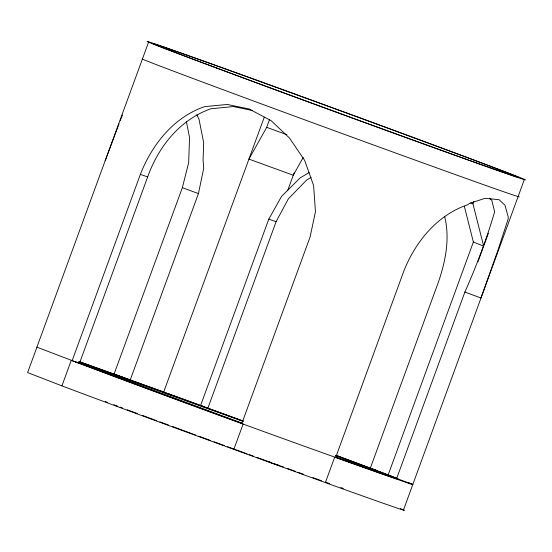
<?xml version="1.0" encoding="UTF-8"?>
<svg xmlns="http://www.w3.org/2000/svg" width="552" height="552" viewBox="0 0 552 552"><rect width="100%" height="100%" fill="white"/><g stroke="black" fill="none" stroke-linecap="round" stroke-linejoin="round"><path stroke-width="0.83" d="M186.383 121.564L189.536 137.517L188.674 162.633L182.353 187.659L114.091 374.056L130.217 380.011L198.437 193.6L203.729 168.201L203.074 160.128L203.667 142.74L199.017 119.232L196.829 114.726M148.591 42.145L36.901 347.16C160.991 394.611 285.839 440.123 411.157 484.214L412.834 484.435L396.667 478.474L464.881 292.056C476.486 265.947 486.547 239.264 494.647 211.83L491.832 200.41L489.458 198.175M36.949 347.167L27.6 372.579L61.921 385.869A201.1 1.401 20.1 0 0 233.841 449.397L325.376 482.62A201.1 1.401 20.1 0 0 403.526 509.855L524.4 179.372M61.921 385.869L71.222 360.449M241.824 423.494L310.065 237.084L315.454 211.706L313.612 185.534L304.656 160.363L289.455 138L271.177 120.702L249.042 108.944L227.245 104.466L204.606 106.646C173.611 117.231 151.979 144.686 140.36 174.377L72.119 360.78L83.035 364.699A185.644 1.297 20.1 0 0 241.742 423.349M79.453 363.333L147.667 176.923C158.452 146.673 179.773 119.832 210.76 108.792L233.234 106.557L252.526 110.517M78.577 361.519A185.644 1.297 20.1 0 1 123.496 377.582L163.661 392.106L264.291 117.127M303.179 157.513L293.264 175.232L248.931 159.093L266.692 127.346L269.645 119.273M309.175 172.59L300.24 177.792L281.52 196.436L268.796 219.137L200.576 405.547L243.073 420.983M207.904 408.107L276.103 221.683L288.365 198.817L306.664 180.028L311.135 177.427M287.571 190.799L294.154 172.817M233.841 449.397L243.142 423.977M325.376 482.62L334.678 457.201M335.637 457.546L403.816 271.115C415.38 241.783 437.212 215.08 467.779 204.702L469.621 203.391L485.022 198.32L499.063 199.686L504.99 205.275L508.192 216.832L508.226 218.792L497.552 251.332L480.964 298.004L464.881 292.056M477.963 261.71L483.656 246.144L472.947 203.833L473.83 201.418M335.906 457.498A185.644 1.297 20.1 0 0 398.385 479.164L388.104 475.051L473.374 242.031L464.349 206.358M483.952 245.336L488.382 233.234M105.204 160.77L119.053 123.841M120.274 120.64L122.42 115.03M279.002 465.577L279.553 465.75L279.098 465.571M140.36 174.377L147.667 176.923M268.796 219.137L276.103 221.683M335.65 457.015L357.944 464.818A112.173 0.78 20.1 0 0 360.394 465.143L335.802 455.717M325.542 482.144L329.578 483.573M340.881 487.568L343.309 488.423M79.826 361.767L165.766 392.762M174.128 396.15L177.006 397.15L162.743 391.927L172.486 395.556M297.942 472.264L303.455 474.237M312.901 477.625L321.561 480.73M278.029 465.232L275.034 464.156M79.129 362.857L90.549 367.08L78.922 362.871M271.294 462.624L257.073 457.463M276.145 464.377L280.181 465.84M280.996 466.136L283.417 467.013M287.461 468.469L295.541 471.394M268.686 461.727L269.776 462.127M266.692 127.346L286.847 134.681M168.967 393.928L172.169 395.094M173.77 395.674L204.192 406.748M163.661 392.106L207.994 408.252A185.644 1.297 20.1 0 1 243.218 421.142M242.328 423.287L89.341 366.452A112.173 0.78 20.1 0 1 91.784 366.783L243.121 421.383M246.985 453.792L227.555 446.713M249.311 454.634L253.195 456.049M270.383 462.348L271.598 462.79M273.212 463.494L273.82 463.714M193.331 434.176L195.718 435.052M198.899 436.218L210.836 440.593M214.024 441.759L224.367 445.547M272.591 463.266L270.135 462.362M273.475 463.473L278.194 465.226M159.88 421.859L168.643 425.088M172.624 426.551L192.531 433.886M182.353 187.659L198.437 193.6M336.002 455.269L377.609 470.815L370.282 468.262L438.502 281.851C445.63 260.889 450.135 238.119 444.574 216.218M127.188 409.743L137.289 413.489M142.726 415.504L156.713 420.693M105.308 401.552L107.654 402.429M113.905 404.768L117.811 406.237M120.157 407.114L122.503 407.99M378.513 471.153L396.902 478.156M388.104 475.051L366.7 466.895A185.644 1.297 20.1 0 0 335.63 455.262M75.576 361.864L78.674 363.043M470.573 202.888L472.947 203.833M473.374 242.031L483.656 246.144M408.853 482.841L412.834 484.435M400.345 508.585L403.526 509.855M518.197 196.319A201.031 1.401 20.1 0 1 348.567 135.882A201.031 1.401 20.1 0 1 142.388 59.092M360.753 465.067L375.015 470.283L360.753 465.067M216.543 68.02A201.031 1.401 20.1 0 0 522.723 179.152A201.031 1.401 20.1 0 0 270.211 85.105A201.031 1.401 20.1 0 0 216.543 68.02M220.745 69.517A193.993 1.352 20.1 0 0 516.21 176.757A193.993 1.352 20.1 0 0 272.536 86.002A193.993 1.352 20.1 0 0 220.745 69.517"/></g></svg>
